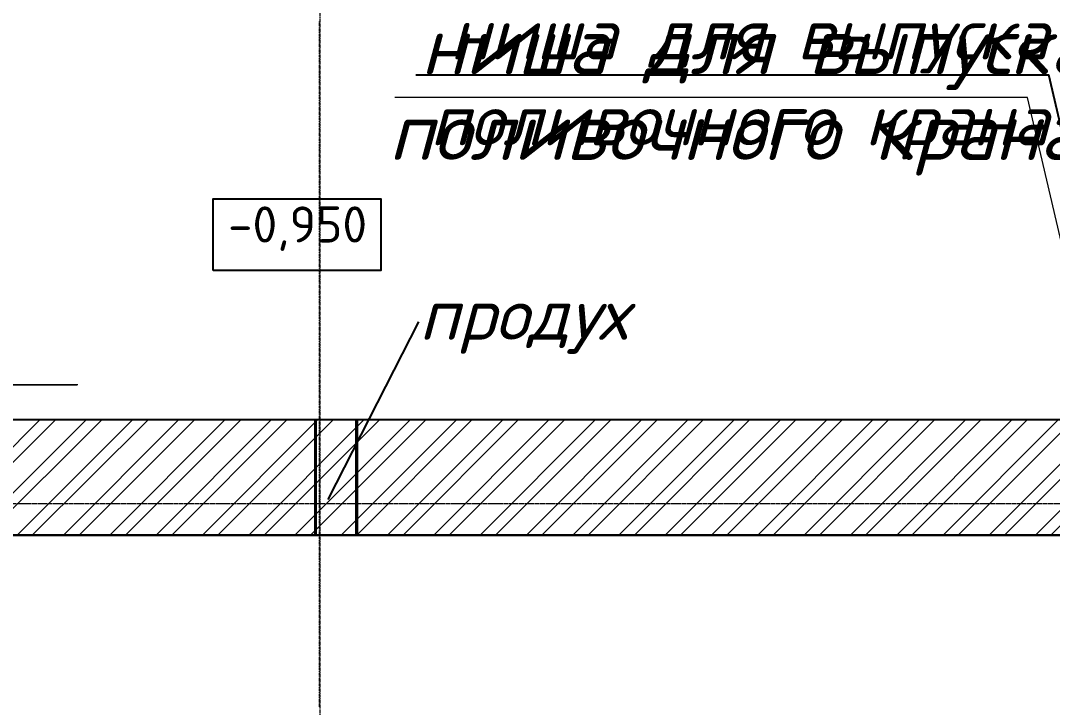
# Model space of a CAD drawing. Header units: millimetres. Extents: x -10178924 to 11692288, y -947381 to 58396.
# Drawn here: x 769906 to 774910, y -814029 to -810699 of the extents above; entities that cross this region are included whole.
import ezdxf

# ---------------------------------------------------------------- set-up
doc = ezdxf.new("R2010")
doc.units = ezdxf.units.MM
doc.linetypes.add('осевая', pattern=[50.8, 31.75, -6.35, 6.35, -6.35])
for name, color, linetype, true_color in [('PDF _Отметки', 7, 'Continuous', 0x7f9fff), ('PDF _Размеры осевые', 7, 'Continuous', 0x5d6970), ('PDF _штриховка', 7, 'Continuous', 0x95834a)]:
    doc.layers.add(name, color=color, linetype=linetype, true_color=true_color)
for name, color, linetype in [('PDF _перегородки нов.', 7, 'Continuous'), ('PDF _Стены.1', 7, 'Continuous'), ('PDF _Текст 0.09', 7, 'Continuous')]:
    doc.layers.add(name, color=color, linetype=linetype)
doc.layers.add('PDF _Стены внутренние', color=7, linetype='Continuous', lineweight=9, true_color=0x7f7f7f)
for name, color, linetype, lineweight in [('PDF _Текст', 7, 'Continuous', 5), ('перегородки нов.', 112, 'Continuous', 30), ('Размеры осевые', 153, 'Continuous', 9), ('Стены внутренние', 7, 'Continuous', 18), ('Стены.1', 7, 'Continuous', 25), ('Текст 0.09', 250, 'Continuous', 5), ('ШТРИХОВКА', 252, 'Continuous', 15)]:
    doc.layers.add(name, color=color, linetype=linetype, lineweight=lineweight)
doc.styles.add('PDF ISOCPEUR', font='isocpeur.ttf')
doc.styles.add('PDF ISOCPEUR Italic', font='isocpeui.ttf')
doc.styles.add('НТПИ_ТИ', font='isocpeui.ttf', dxfattribs={"height": 250})

# ---------------------------------------------------------------- blocks, each defined once
blk = doc.blocks.new('A$C5282721b')
at = {"layer": 'ШТРИХОВКА', "ltscale": 100, "true_color": 0x000000, "transparency": 33554687}
h = blk.add_hatch(dxfattribs=at)
h.set_pattern_fill('ANSI31', color=18, scale=50)
h.set_pattern_definition([(45, (-79853.19, 25128.16), (-112.2532, 112.2532), [])])
h.paths.add_polyline_path([(5440.998, -31868.119), (-7386.275, -31868.119), (-7386.275, -48296.478), (61378.75, -48296.478), (61378.75, -31842.839), (41035.118, -31842.839), (41035.118, -31656.036), (40796.248, -31656.036), (40796.248, -31842.839), (40629.962, -31842.839), (40629.962, -31942.839), (40605.14, -34348.621), (40629.93, -32405.355), (39128.581, -32429.908), (40629.962, -32402.839), (40629.675, -32155.326), (39132.149, -32179.816), (39135.64, -31968.17), (38886.085, -31968.17), (38879.867, -32433.975), (40623.548, -32405.459), (40553.111, -38427.181), (40243.01, -38425.516), (40241.748, -38827.97), (43340.219, -38835.027), (43340.219, -38442.147), (40953.116, -38429.329), (41029.994, -32402.839), (54378.974, -32402.839), (54378.974, -35923.465), (54778.974, -35923.465), (54778.974, -32402.839), (60818.75, -32402.839), (60818.75, -41309.464), (60472.291, -41309.464), (60472.291, -41709.464), (60818.75, -41709.464), (60818.75, -47736.478), (44025.201, -47736.478), (44013.125, -46167.929), (43613.137, -46171.008), (43625.189, -47736.478), (27189.462, -47736.478), (27189.462, -44565.139), (26789.462, -44565.139), (26789.462, -47736.478), (10401.743, -47736.478), (10394.408, -46134.647), (9994.404, -46134.678), (10001.739, -47736.478), (-6826.275, -47736.478), (-6826.275, -41729.869), (-6530.734, -41731.097), (-6529.072, -41331.1), (-6826.275, -41329.865), (-6826.275, -32428.119), (-762.705, -32428.119), (-770.891, -36004.088), (-370.903, -36005.35), (-362.703, -32428.119), (5640.998, -32428.119), (5640.998, -31868.119)])
h.paths.add_polyline_path([(3584.804, -41373.023), (3584.804, -41773.13), (9973.974, -41799.679), (9987.536, -44634.678), (10387.54, -44634.678), (10372.735, -41401.332)], flags=17)
h.paths.add_polyline_path([(2513.142, -41768.578), (2514.803, -41368.779), (-383.184, -41356.638), (-371.114, -37407.013), (-774.123, -37406.088), (-783.181, -41354.976), (-5508.242, -41335.314), (-5509.901, -41734.604)], flags=17)
at = {"layer": 'перегородки нов.', "color": 18, "ltscale": 100, "true_color": 0x000000, "transparency": 33554687}
for p, q in [((48978.974, -32402.839), (48978.974, -31842.839)), ((49178.974, -32402.839), (49178.974, -31842.839))]:
    blk.add_line(p, q, dxfattribs=at)
at = {"layer": 'Размеры осевые', "color": 251, "linetype": 'осевая', "ltscale": 0.5, "transparency": 33554687}
for p, q in [((49000, -40100), (49000, -25800)), ((-9750, -32250), (62308.109, -32250)), ((-9718.727, -32250), (61848.609, -32250)), ((-9718.727, -32250), (61848.609, -32250))]:
    blk.add_line(p, q, dxfattribs=at)
at = {"layer": 'Стены внутренние', "color": 18, "true_color": 0x000000, "transparency": 33554687, "flags": 128}
blk.add_lwpolyline([(41035.118, -31672.839), (41035.118, -31672.839), (47824.23, -31672.839)], dxfattribs=at)
at = {"layer": 'Стены.1', "color": 18, "linetype": 'Continuous', "true_color": 0x000000, "transparency": 33554687, "flags": 128}
for points in [[(40629.962, -31842.839), (54568.725, -31842.839)], [(41029.994, -32402.839), (54378.974, -32402.839)]]:
    blk.add_lwpolyline(points, dxfattribs=at)
at = {"layer": 'Текст 0.09', "color": 7, "linetype": 'ByBlock', "lineweight": -2, "ltscale": 100, "transparency": 33554687}
blk.add_line((52534.146, -30171.932), (52533.786, -30171.932), dxfattribs=at)
blk.add_line((52534.146, -30171.932), (52533.786, -30171.932), dxfattribs=at)
at = {"layer": 'Текст 0.09', "linetype": 'ByBlock', "lineweight": -2, "ltscale": 100, "transparency": 33554687}
blk.add_line((49478.444, -31368.787), (49478.804, -31368.787), dxfattribs=at)
blk.add_line((49478.444, -31368.787), (49478.804, -31368.787), dxfattribs=at)
at = {"layer": 'Текст 0.09', "color": 7, "linetype": 'ByBlock', "lineweight": -2, "ltscale": 100, "transparency": 33554687}
for points in [[(49463.241, -30171.932), (52533.786, -30171.932)], [(49463.241, -30171.932), (52533.786, -30171.932)], [(52973.585, -32054.527), (52534.146, -30171.932)], [(52973.585, -32054.527), (52534.146, -30171.932)]]:
    blk.add_lwpolyline(points, dxfattribs=at)
at = {"layer": 'Текст 0.09', "linetype": 'ByBlock', "lineweight": -2, "ltscale": 100, "transparency": 33554687}
blk.add_lwpolyline([(49039.045, -32231.067), (49478.444, -31368.787)], dxfattribs=at)
blk.add_lwpolyline([(49039.045, -32231.067), (49478.444, -31368.787)], dxfattribs=at)
at = {"layer": 'Текст 0.09', "ltscale": 100, "transparency": 33554687}
blk.add_solid([(49039.072, -32231.08), (49038.964, -32231.227), (49039.019, -32231.053)], dxfattribs=at)
blk.add_solid([(49039.072, -32231.08), (49038.964, -32231.227), (49039.019, -32231.053)], dxfattribs=at)
at = {"layer": 'Текст 0.09', "color": 7, "ltscale": 100, "transparency": 33554687, "char_height": 250, "style": 'НТПИ_ТИ'}
for s, insert, attachment_point in [('ниша для выпуска\\Pполивочного крана', (52533.696, -29846.932), 3), ('ниша для выпуска\\Pполивочного крана', (52533.696, -29846.932), 3), ('продух', (49478.894, -31206.287), 1), ('продух', (49478.894, -31206.287), 1)]:
    blk.add_mtext(s, dxfattribs=dict(at, insert=insert, attachment_point=attachment_point))

msp = doc.modelspace()

# ---------------------------------------------------------------- linework, layer by layer
at = {"layer": 'PDF _Отметки', "lineweight": 25}
msp.add_lwpolyline([(770839, -811909.9), (770839, -811562.8), (771651.8, -811562.8), (771651.8, -811909.9)], close=True, dxfattribs=at)
at = {"layer": 'PDF _перегородки нов.', "lineweight": 30}
for points in [[(771334.3, -813192.6), (771334.3, -812633.8)], [(771533.3, -813192.6), (771533.3, -812633.8)]]:
    msp.add_lwpolyline(points, dxfattribs=at)
at = {"layer": 'PDF _Размеры осевые', "lineweight": 9}
for points in [[(771355.5, -810707.6), (771355.5, -810703.4)], [(771355.5, -810724.6), (771355.5, -810711.9)], [(771355.5, -810733), (771355.5, -810728.8)], [(771355.5, -810750), (771355.5, -810737.3)], [(771355.5, -810758.4), (771355.5, -810754.2)], [(771355.5, -810775.4), (771355.5, -810762.7)], [(771355.5, -810783.8), (771355.5, -810779.6)], [(771355.5, -810800.8), (771355.5, -810788.1)], [(771355.5, -810809.2), (771355.5, -810805)], [(771355.5, -810826.2), (771355.5, -810813.5)], [(771355.5, -810834.6), (771355.5, -810830.4)], [(771355.5, -810851.6), (771355.5, -810838.9)], [(771355.5, -810860), (771355.5, -810855.8)], [(771355.5, -810877), (771355.5, -810864.3)], [(771355.5, -810885.4), (771355.5, -810881.2)], [(771355.5, -810902.4), (771355.5, -810889.7)], [(771355.5, -810910.8), (771355.5, -810906.6)], [(771355.5, -810927.8), (771355.5, -810915.1)], [(771355.5, -810936.2), (771355.5, -810932)], [(771355.5, -810953.2), (771355.5, -810940.5)], [(771355.5, -810961.6), (771355.5, -810957.4)], [(771355.5, -810978.6), (771355.5, -810965.9)], [(771355.5, -810987), (771355.5, -810982.8)], [(771355.5, -811004), (771355.5, -810991.3)], [(771355.5, -811012.4), (771355.5, -811008.2)], [(771355.5, -811029.4), (771355.5, -811016.7)], [(771355.5, -811037.8), (771355.5, -811033.6)], [(771355.5, -811054.8), (771355.5, -811042.1)], [(771355.5, -811063.2), (771355.5, -811059)], [(771355.5, -811080.2), (771355.5, -811067.5)], [(771355.5, -811088.6), (771355.5, -811084.4)], [(771355.5, -811105.6), (771355.5, -811092.9)], [(771355.5, -811114), (771355.5, -811109.8)], [(771355.5, -811131), (771355.5, -811118.3)], [(771355.5, -811139.4), (771355.5, -811135.2)], [(771355.5, -811156.4), (771355.5, -811143.7)], [(771355.5, -811164.8), (771355.5, -811160.6)], [(771355.5, -811181.8), (771355.5, -811169.1)], [(771355.5, -811190.2), (771355.5, -811186)], [(771355.5, -811207.2), (771355.5, -811194.5)], [(771355.5, -811215.6), (771355.5, -811211.4)], [(771355.5, -811232.6), (771355.5, -811219.9)], [(771355.5, -811241), (771355.5, -811236.8)], [(771355.5, -811258), (771355.5, -811245.3)], [(771355.5, -811266.4), (771355.5, -811262.2)], [(771355.5, -811283.4), (771355.5, -811270.7)], [(771355.5, -811291.8), (771355.5, -811287.6)], [(771355.5, -811308.8), (771355.5, -811296.1)], [(771355.5, -811317.2), (771355.5, -811313)], [(771355.5, -811334.2), (771355.5, -811321.5)], [(771355.5, -811342.6), (771355.5, -811338.4)], [(771355.5, -811359.6), (771355.5, -811346.9)], [(771355.5, -811368), (771355.5, -811363.8)], [(771355.5, -811385), (771355.5, -811372.3)], [(771355.5, -811393.4), (771355.5, -811389.2)], [(771355.5, -811410.4), (771355.5, -811397.7)], [(771355.5, -811418.8), (771355.5, -811414.6)], [(771355.5, -811435.8), (771355.5, -811423.1)], [(771355.5, -811444.2), (771355.5, -811440)], [(771355.5, -811461.2), (771355.5, -811448.5)], [(771355.5, -811469.6), (771355.5, -811465.4)], [(771355.5, -811486.6), (771355.5, -811473.9)], [(771355.5, -811495), (771355.5, -811490.8)], [(771355.5, -811512), (771355.5, -811499.3)], [(771355.5, -811520.4), (771355.5, -811516.2)], [(771355.5, -811537.4), (771355.5, -811524.7)], [(771355.5, -811545.8), (771355.5, -811541.6)], [(771355.5, -811562.8), (771355.5, -811550.1)], [(771355.5, -811571.2), (771355.5, -811567)], [(771355.5, -811588.2), (771355.5, -811575.5)], [(771355.5, -811596.6), (771355.5, -811592.4)], [(771355.5, -811613.6), (771355.5, -811600.9)], [(771355.5, -811622), (771355.5, -811617.8)], [(771355.5, -811639), (771355.5, -811626.3)], [(771355.5, -811647.4), (771355.5, -811643.2)], [(771355.5, -811664.4), (771355.5, -811651.7)], [(771355.5, -811672.8), (771355.5, -811668.6)], [(771355.5, -811689.8), (771355.5, -811677.1)], [(771355.5, -811698.2), (771355.5, -811694)], [(771355.5, -811715.2), (771355.5, -811702.5)], [(771355.5, -811723.6), (771355.5, -811719.4)], [(771355.5, -811740.6), (771355.5, -811727.9)], [(771355.5, -811749), (771355.5, -811744.8)], [(771355.5, -811766), (771355.5, -811753.3)], [(771355.5, -811774.4), (771355.5, -811770.2)], [(771355.5, -811791.4), (771355.5, -811778.7)], [(771355.5, -811799.8), (771355.5, -811795.6)], [(771355.5, -811816.8), (771355.5, -811804.1)], [(771355.5, -811825.2), (771355.5, -811821)], [(771355.5, -811842.2), (771355.5, -811829.5)], [(771355.5, -811850.6), (771355.5, -811846.4)], [(771355.5, -811867.6), (771355.5, -811854.9)], [(771355.5, -811876), (771355.5, -811871.8)], [(771355.5, -811893), (771355.5, -811880.3)], [(771355.5, -811901.4), (771355.5, -811897.2)], [(771355.5, -811918.4), (771355.5, -811905.7)], [(771355.5, -811926.8), (771355.5, -811922.6)], [(771355.5, -811943.8), (771355.5, -811931.1)], [(771355.5, -811952.2), (771355.5, -811948)], [(771355.5, -811969.2), (771355.5, -811956.5)], [(771355.5, -811977.6), (771355.5, -811973.4)], [(771355.5, -811994.6), (771355.5, -811981.9)], [(771355.5, -812003), (771355.5, -811998.8)], [(771355.5, -812020), (771355.5, -812007.3)], [(771355.5, -812028.4), (771355.5, -812024.2)], [(771355.5, -812045.4), (771355.5, -812032.7)], [(771355.5, -812053.8), (771355.5, -812049.6)], [(771355.5, -812070.8), (771355.5, -812058.1)], [(771355.5, -812079.2), (771355.5, -812075)], [(771355.5, -812096.2), (771355.5, -812083.5)], [(771355.5, -812104.6), (771355.5, -812100.4)], [(771355.5, -812121.6), (771355.5, -812108.9)], [(771355.5, -812130), (771355.5, -812125.8)], [(771355.5, -812147), (771355.5, -812134.3)], [(771355.5, -812155.4), (771355.5, -812151.2)], [(771355.5, -812172.4), (771355.5, -812159.7)], [(771355.5, -812180.8), (771355.5, -812176.6)], [(771355.5, -812197.8), (771355.5, -812185.1)], [(771355.5, -812206.2), (771355.5, -812202)], [(771355.5, -812223.2), (771355.5, -812210.5)], [(771355.5, -812231.6), (771355.5, -812227.4)], [(771355.5, -812248.6), (771355.5, -812235.9)], [(771355.5, -812257), (771355.5, -812252.8)], [(771355.5, -812274), (771355.5, -812261.3)], [(771355.5, -812282.4), (771355.5, -812278.2)], [(771355.5, -812299.4), (771355.5, -812286.7)], [(771355.5, -812307.8), (771355.5, -812303.6)], [(771355.5, -812324.8), (771355.5, -812312.1)], [(771355.5, -812333.2), (771355.5, -812329)], [(771355.5, -812350.2), (771355.5, -812337.5)], [(771355.5, -812358.6), (771355.5, -812354.4)], [(771355.5, -812375.6), (771355.5, -812362.9)], [(771355.5, -812384), (771355.5, -812379.8)], [(771355.5, -812401), (771355.5, -812388.3)], [(771355.5, -812409.4), (771355.5, -812405.2)], [(771355.5, -812426.4), (771355.5, -812413.7)], [(771355.5, -812434.8), (771355.5, -812430.6)], [(771355.5, -812451.8), (771355.5, -812439.1)], [(771355.5, -812460.2), (771355.5, -812456)], [(771355.5, -812477.2), (771355.5, -812464.5)], [(771355.5, -812485.6), (771355.5, -812481.4)], [(771355.5, -812502.6), (771355.5, -812489.9)], [(771355.5, -812511), (771355.5, -812506.8)], [(771355.5, -812528), (771355.5, -812515.3)], [(771355.5, -812536.4), (771355.5, -812532.2)], [(771355.5, -812553.4), (771355.5, -812540.7)], [(771355.5, -812561.8), (771355.5, -812557.6)], [(771355.5, -812578.8), (771355.5, -812566.1)], [(771355.5, -812587.2), (771355.5, -812583)], [(771355.5, -812604.2), (771355.5, -812591.5)], [(771355.5, -812612.6), (771355.5, -812608.4)], [(771355.5, -812629.6), (771355.5, -812616.9)], [(771355.5, -812638), (771355.5, -812633.8)], [(771355.5, -812655), (771355.5, -812642.3)], [(771355.5, -812663.4), (771355.5, -812659.2)], [(771355.5, -812680.4), (771355.5, -812667.7)], [(771355.5, -812688.8), (771355.5, -812684.6)], [(771355.5, -812705.8), (771355.5, -812693.1)], [(771355.5, -812714.2), (771355.5, -812710)], [(771355.5, -812731.2), (771355.5, -812718.5)], [(771355.5, -812739.6), (771355.5, -812735.4)], [(771355.5, -812756.6), (771355.5, -812743.9)], [(771355.5, -812765), (771355.5, -812760.8)], [(771355.5, -812782), (771355.5, -812769.3)], [(771355.5, -812790.4), (771355.5, -812786.2)], [(771355.5, -812807.4), (771355.5, -812794.7)], [(771355.5, -812815.8), (771355.5, -812811.6)], [(771355.5, -812832.8), (771355.5, -812820.1)], [(771355.5, -812841.2), (771355.5, -812837)], [(771355.5, -812858.2), (771355.5, -812845.5)], [(771355.5, -812866.6), (771355.5, -812862.4)], [(771355.5, -812883.6), (771355.5, -812870.9)], [(771355.5, -812892), (771355.5, -812887.8)], [(771355.5, -812909), (771355.5, -812896.3)], [(771355.5, -812917.4), (771355.5, -812913.2)], [(771355.5, -812934.4), (771355.5, -812921.7)], [(771355.5, -812942.8), (771355.5, -812938.6)], [(771355.5, -812959.8), (771355.5, -812947.1)], [(771355.5, -812968.2), (771355.5, -812964)], [(771355.5, -812985.2), (771355.5, -812972.5)], [(771355.5, -812993.6), (771355.5, -812989.4)], [(769907.7, -813040.2), (769907.7, -813040.2)], [(769911.9, -813040.2), (769928.9, -813040.2)], [(769933.1, -813040.2), (769933.1, -813040.2)], [(769937.3, -813040.2), (769954.3, -813040.2)], [(769958.5, -813040.2), (769958.5, -813040.2)], [(769962.7, -813040.2), (769979.7, -813040.2)], [(769983.9, -813040.2), (769983.9, -813040.2)], [(769988.1, -813040.2), (770005.1, -813040.2)], [(770009.3, -813040.2), (770009.3, -813040.2)], [(770013.5, -813040.2), (770030.5, -813040.2)], [(770034.7, -813040.2), (770034.7, -813040.2)], [(770038.9, -813040.2), (770055.9, -813040.2)], [(770060.1, -813040.2), (770060.1, -813040.2)], [(770064.3, -813040.2), (770081.3, -813040.2)], [(770085.5, -813040.2), (770085.5, -813040.2)], [(770089.7, -813040.2), (770106.7, -813040.2)], [(770110.9, -813040.2), (770110.9, -813040.2)], [(770115.1, -813040.2), (770132.1, -813040.2)], [(770136.3, -813040.2), (770136.3, -813040.2)], [(770140.5, -813040.2), (770157.5, -813040.2)], [(770161.7, -813040.2), (770161.7, -813040.2)], [(770165.9, -813040.2), (770182.9, -813040.2)], [(770187.1, -813040.2), (770187.1, -813040.2)], [(770191.3, -813040.2), (770208.3, -813040.2)], [(770212.5, -813040.2), (770212.5, -813040.2)], [(770216.7, -813040.2), (770233.7, -813040.2)], [(770237.9, -813040.2), (770237.9, -813040.2)], [(770242.1, -813040.2), (770259.1, -813040.2)], [(770263.3, -813040.2), (770263.3, -813040.2)], [(770267.5, -813040.2), (770284.5, -813040.2)], [(770288.7, -813040.2), (770288.7, -813040.2)], [(770292.9, -813040.2), (770309.9, -813040.2)], [(770314.1, -813040.2), (770314.1, -813040.2)], [(770318.3, -813040.2), (770335.3, -813040.2)], [(770339.5, -813040.2), (770339.5, -813040.2)], [(770343.7, -813040.2), (770360.7, -813040.2)], [(770364.9, -813040.2), (770364.9, -813040.2)], [(770369.1, -813040.2), (770386.1, -813040.2)], [(770390.3, -813040.2), (770390.3, -813040.2)], [(770394.5, -813040.2), (770411.5, -813040.2)], [(770415.7, -813040.2), (770415.7, -813040.2)], [(770419.9, -813040.2), (770436.9, -813040.2)], [(770441.1, -813040.2), (770441.1, -813040.2)], [(770445.3, -813040.2), (770462.3, -813040.2)], [(770466.5, -813040.2), (770466.5, -813040.2)], [(770470.7, -813040.2), (770487.7, -813040.2)], [(770491.9, -813040.2), (770491.9, -813040.2)], [(770496.1, -813040.2), (770513.1, -813040.2)], [(770517.3, -813040.2), (770517.3, -813040.2)], [(770521.5, -813040.2), (770538.5, -813040.2)], [(770542.7, -813040.2), (770542.7, -813040.2)], [(770546.9, -813040.2), (770563.9, -813040.2)], [(770568.1, -813040.2), (770568.1, -813040.2)], [(770572.3, -813040.2), (770589.3, -813040.2)], [(770593.5, -813040.2), (770593.5, -813040.2)], [(770597.7, -813040.2), (770614.7, -813040.2)], [(770618.9, -813040.2), (770618.9, -813040.2)], [(770623.1, -813040.2), (770640.1, -813040.2)], [(770644.3, -813040.2), (770644.3, -813040.2)], [(770648.5, -813040.2), (770665.5, -813040.2)], [(770669.7, -813040.2), (770669.7, -813040.2)], [(770673.9, -813040.2), (770690.9, -813040.2)], [(770695.1, -813040.2), (770695.1, -813040.2)], [(770699.3, -813040.2), (770716.3, -813040.2)], [(770720.5, -813040.2), (770720.5, -813040.2)], [(770724.7, -813040.2), (770741.7, -813040.2)], [(770745.9, -813040.2), (770745.9, -813040.2)], [(770750.1, -813040.2), (770767.1, -813040.2)], [(770771.3, -813040.2), (770771.3, -813040.2)], [(770775.5, -813040.2), (770792.5, -813040.2)], [(770796.7, -813040.2), (770796.7, -813040.2)], [(770800.9, -813040.2), (770817.9, -813040.2)], [(770822.1, -813040.2), (770822.1, -813040.2)], [(770826.3, -813040.2), (770843.3, -813040.2)], [(770847.5, -813040.2), (770847.5, -813040.2)], [(770851.7, -813040.2), (770868.7, -813040.2)], [(770872.9, -813040.2), (770872.9, -813040.2)], [(770877.1, -813040.2), (770894.1, -813040.2)], [(770898.3, -813040.2), (770898.3, -813040.2)], [(770902.5, -813040.2), (770919.5, -813040.2)], [(770923.7, -813040.2), (770923.7, -813040.2)], [(770927.9, -813040.2), (770944.9, -813040.2)], [(770949.1, -813040.2), (770949.1, -813040.2)], [(770953.3, -813040.2), (770970.3, -813040.2)], [(770974.5, -813040.2), (770974.5, -813040.2)], [(770978.7, -813040.2), (770995.7, -813040.2)], [(770999.9, -813040.2), (770999.9, -813040.2)], [(771004.1, -813040.2), (771021.1, -813040.2)], [(771025.3, -813040.2), (771025.3, -813040.2)], [(771029.5, -813040.2), (771046.5, -813040.2)], [(771050.7, -813040.2), (771050.7, -813040.2)], [(771054.9, -813040.2), (771071.9, -813040.2)], [(771076.1, -813040.2), (771076.1, -813040.2)], [(771080.3, -813040.2), (771097.3, -813040.2)], [(771101.5, -813040.2), (771101.5, -813040.2)], [(771105.7, -813040.2), (771122.7, -813040.2)], [(771126.9, -813040.2), (771126.9, -813040.2)], [(771131.1, -813040.2), (771148.1, -813040.2)], [(771152.3, -813040.2), (771152.3, -813040.2)], [(771156.5, -813040.2), (771173.5, -813040.2)], [(771177.7, -813040.2), (771177.7, -813040.2)], [(771181.9, -813040.2), (771198.9, -813040.2)], [(771203.1, -813040.2), (771203.1, -813040.2)], [(771207.3, -813040.2), (771224.3, -813040.2)], [(771228.5, -813040.2), (771228.5, -813040.2)], [(771232.7, -813040.2), (771249.7, -813040.2)], [(771253.9, -813040.2), (771253.9, -813040.2)], [(771258.1, -813040.2), (771275.1, -813040.2)], [(771279.3, -813040.2), (771279.3, -813040.2)], [(771283.5, -813040.2), (771300.5, -813040.2)], [(771304.7, -813040.2), (771304.7, -813040.2)], [(771308.9, -813040.2), (771325.9, -813040.2)], [(771330.1, -813040.2), (771330.1, -813040.2)], [(771334.3, -813040.2), (771351.3, -813040.2)], [(771355.5, -813010.6), (771355.5, -812997.9)], [(771355.5, -813019), (771355.5, -813014.8)], [(771355.5, -813036), (771355.5, -813023.3)], [(771355.5, -813040.2), (771355.5, -813040.2)], [(771355.5, -813044.4), (771355.5, -813040.2)], [(771359.7, -813040.2), (771376.7, -813040.2)], [(771380.9, -813040.2), (771380.9, -813040.2)], [(771385.1, -813040.2), (771402.1, -813040.2)], [(771406.3, -813040.2), (771406.3, -813040.2)], [(771410.5, -813040.2), (771427.5, -813040.2)], [(771431.7, -813040.2), (771431.7, -813040.2)], [(771435.9, -813040.2), (771452.9, -813040.2)], [(771457.1, -813040.2), (771457.1, -813040.2)], [(771461.3, -813040.2), (771478.3, -813040.2)], [(771482.5, -813040.2), (771482.5, -813040.2)], [(771486.7, -813040.2), (771503.7, -813040.2)], [(771507.9, -813040.2), (771507.9, -813040.2)], [(771512.1, -813040.2), (771529.1, -813040.2)], [(771533.3, -813040.2), (771533.3, -813040.2)], [(771537.5, -813040.2), (771554.5, -813040.2)], [(771558.7, -813040.2), (771558.7, -813040.2)], [(771562.9, -813040.2), (771579.9, -813040.2)], [(771584.1, -813040.2), (771584.1, -813040.2)], [(771588.3, -813040.2), (771605.3, -813040.2)], [(771609.5, -813040.2), (771609.5, -813040.2)], [(771613.7, -813040.2), (771630.7, -813040.2)], [(771634.9, -813040.2), (771634.9, -813040.2)], [(771639.1, -813040.2), (771656.1, -813040.2)], [(771660.3, -813040.2), (771660.3, -813040.2)], [(771664.5, -813040.2), (771681.5, -813040.2)], [(771685.7, -813040.2), (771685.7, -813040.2)], [(771689.9, -813040.2), (771706.9, -813040.2)], [(771711.1, -813040.2), (771711.1, -813040.2)], [(771715.3, -813040.2), (771732.3, -813040.2)], [(771736.5, -813040.2), (771736.5, -813040.2)], [(771740.7, -813040.2), (771757.7, -813040.2)], [(771761.9, -813040.2), (771761.9, -813040.2)], [(771766.1, -813040.2), (771783.1, -813040.2)], [(771787.3, -813040.2), (771787.3, -813040.2)], [(771791.5, -813040.2), (771808.5, -813040.2)], [(771812.7, -813040.2), (771812.7, -813040.2)], [(771816.9, -813040.2), (771833.9, -813040.2)], [(771838.1, -813040.2), (771838.1, -813040.2)], [(771842.3, -813040.2), (771859.3, -813040.2)], [(771863.5, -813040.2), (771863.5, -813040.2)], [(771867.7, -813040.2), (771884.7, -813040.2)], [(771888.9, -813040.2), (771888.9, -813040.2)], [(771893.1, -813040.2), (771910.1, -813040.2)], [(771914.3, -813040.2), (771914.3, -813040.2)], [(771918.5, -813040.2), (771935.5, -813040.2)], [(771939.7, -813040.2), (771939.7, -813040.2)], [(771943.9, -813040.2), (771960.9, -813040.2)], [(771965.1, -813040.2), (771965.1, -813040.2)], [(771969.3, -813040.2), (771986.3, -813040.2)], [(771990.5, -813040.2), (771990.5, -813040.2)], [(771994.7, -813040.2), (772011.7, -813040.2)], [(772015.9, -813040.2), (772015.9, -813040.2)], [(772020.1, -813040.2), (772037.1, -813040.2)], [(772041.3, -813040.2), (772041.3, -813040.2)], [(772045.5, -813040.2), (772062.5, -813040.2)], [(772066.7, -813040.2), (772066.7, -813040.2)], [(772070.9, -813040.2), (772087.9, -813040.2)], [(772092.1, -813040.2), (772092.1, -813040.2)], [(772096.3, -813040.2), (772113.3, -813040.2)], [(772117.5, -813040.2), (772117.5, -813040.2)], [(772121.7, -813040.2), (772138.7, -813040.2)], [(772142.9, -813040.2), (772142.9, -813040.2)], [(772147.1, -813040.2), (772164.1, -813040.2)], [(772168.3, -813040.2), (772168.3, -813040.2)], [(772172.5, -813040.2), (772189.5, -813040.2)], [(772193.7, -813040.2), (772193.7, -813040.2)], [(772197.9, -813040.2), (772214.9, -813040.2)], [(772219.1, -813040.2), (772219.1, -813040.2)], [(772223.3, -813040.2), (772240.3, -813040.2)], [(772244.5, -813040.2), (772244.5, -813040.2)], [(772248.7, -813040.2), (772265.7, -813040.2)], [(772269.9, -813040.2), (772269.9, -813040.2)], [(772274.1, -813040.2), (772291.1, -813040.2)], [(772295.3, -813040.2), (772295.3, -813040.2)], [(772299.5, -813040.2), (772316.5, -813040.2)], [(772320.7, -813040.2), (772320.7, -813040.2)], [(772324.9, -813040.2), (772341.9, -813040.2)], [(772346.1, -813040.2), (772346.1, -813040.2)], [(772350.3, -813040.2), (772367.3, -813040.2)], [(772371.5, -813040.2), (772371.5, -813040.2)], [(772375.7, -813040.2), (772392.7, -813040.2)], [(772396.9, -813040.2), (772396.9, -813040.2)], [(772401.1, -813040.2), (772418.1, -813040.2)], [(772422.3, -813040.2), (772422.3, -813040.2)], [(772426.5, -813040.2), (772443.5, -813040.2)], [(772447.7, -813040.2), (772447.7, -813040.2)], [(772451.9, -813040.2), (772468.9, -813040.2)], [(772473.1, -813040.2), (772473.1, -813040.2)], [(772477.3, -813040.2), (772494.3, -813040.2)], [(772498.5, -813040.2), (772498.5, -813040.2)], [(772502.7, -813040.2), (772519.7, -813040.2)], [(772523.9, -813040.2), (772523.9, -813040.2)], [(772528.1, -813040.2), (772545.1, -813040.2)], [(772549.3, -813040.2), (772549.3, -813040.2)], [(772553.5, -813040.2), (772570.5, -813040.2)], [(772574.7, -813040.2), (772574.7, -813040.2)], [(772578.9, -813040.2), (772595.9, -813040.2)], [(772600.1, -813040.2), (772600.1, -813040.2)], [(772604.3, -813040.2), (772621.3, -813040.2)], [(772625.5, -813040.2), (772625.5, -813040.2)], [(772629.7, -813040.2), (772646.7, -813040.2)], [(772650.9, -813040.2), (772650.9, -813040.2)], [(772655.1, -813040.2), (772672.1, -813040.2)], [(772676.3, -813040.2), (772676.3, -813040.2)], [(772680.5, -813040.2), (772697.5, -813040.2)], [(772701.7, -813040.2), (772701.7, -813040.2)], [(772705.9, -813040.2), (772722.9, -813040.2)], [(772727.1, -813040.2), (772727.1, -813040.2)], [(772731.3, -813040.2), (772748.3, -813040.2)], [(772752.5, -813040.2), (772752.5, -813040.2)], [(772756.7, -813040.2), (772773.7, -813040.2)], [(772777.9, -813040.2), (772777.9, -813040.2)], [(772782.1, -813040.2), (772799.1, -813040.2)], [(772803.3, -813040.2), (772803.3, -813040.2)], [(772807.5, -813040.2), (772824.5, -813040.2)], [(772828.7, -813040.2), (772828.7, -813040.2)], [(772832.9, -813040.2), (772849.9, -813040.2)], [(772854.1, -813040.2), (772854.1, -813040.2)], [(772858.3, -813040.2), (772875.3, -813040.2)], [(772879.5, -813040.2), (772879.5, -813040.2)], [(772883.7, -813040.2), (772900.7, -813040.2)], [(772904.9, -813040.2), (772904.9, -813040.2)], [(772909.1, -813040.2), (772926.1, -813040.2)], [(772930.3, -813040.2), (772930.3, -813040.2)], [(772934.5, -813040.2), (772951.5, -813040.2)], [(772955.7, -813040.2), (772955.7, -813040.2)], [(772959.9, -813040.2), (772976.9, -813040.2)], [(772981.1, -813040.2), (772981.1, -813040.2)], [(772985.3, -813040.2), (773002.3, -813040.2)], [(773006.5, -813040.2), (773006.5, -813040.2)], [(773010.7, -813040.2), (773027.7, -813040.2)], [(773031.9, -813040.2), (773031.9, -813040.2)], [(773036.1, -813040.2), (773053.1, -813040.2)], [(773057.3, -813040.2), (773057.3, -813040.2)], [(773061.5, -813040.2), (773078.5, -813040.2)], [(773082.7, -813040.2), (773082.7, -813040.2)], [(773086.9, -813040.2), (773103.9, -813040.2)], [(773108.1, -813040.2), (773108.1, -813040.2)], [(773112.3, -813040.2), (773129.3, -813040.2)], [(773133.5, -813040.2), (773133.5, -813040.2)], [(773137.7, -813040.2), (773154.7, -813040.2)], [(773158.9, -813040.2), (773158.9, -813040.2)], [(773163.1, -813040.2), (773180.1, -813040.2)], [(773184.3, -813040.2), (773184.3, -813040.2)], [(773188.5, -813040.2), (773205.5, -813040.2)], [(773209.7, -813040.2), (773209.7, -813040.2)], [(773213.9, -813040.2), (773230.9, -813040.2)], [(773235.1, -813040.2), (773235.1, -813040.2)], [(773239.3, -813040.2), (773256.3, -813040.2)], [(773260.5, -813040.2), (773260.5, -813040.2)], [(773264.7, -813040.2), (773281.7, -813040.2)], [(773285.9, -813040.2), (773285.9, -813040.2)], [(773290.1, -813040.2), (773307.1, -813040.2)], [(773311.3, -813040.2), (773311.3, -813040.2)], [(773315.5, -813040.2), (773332.5, -813040.2)], [(773336.7, -813040.2), (773336.7, -813040.2)], [(773340.9, -813040.2), (773357.9, -813040.2)], [(773362.1, -813040.2), (773362.1, -813040.2)], [(773366.3, -813040.2), (773383.3, -813040.2)], [(773387.5, -813040.2), (773387.5, -813040.2)], [(773391.7, -813040.2), (773408.7, -813040.2)], [(773412.9, -813040.2), (773412.9, -813040.2)], [(773417.1, -813040.2), (773434.1, -813040.2)], [(773438.3, -813040.2), (773438.3, -813040.2)], [(773442.5, -813040.2), (773459.5, -813040.2)], [(773463.7, -813040.2), (773463.7, -813040.2)], [(773467.9, -813040.2), (773484.9, -813040.2)], [(773489.1, -813040.2), (773489.1, -813040.2)], [(773493.3, -813040.2), (773510.3, -813040.2)], [(773514.5, -813040.2), (773514.5, -813040.2)], [(773518.7, -813040.2), (773535.7, -813040.2)], [(773539.9, -813040.2), (773539.9, -813040.2)], [(773544.1, -813040.2), (773561.1, -813040.2)], [(773565.3, -813040.2), (773565.3, -813040.2)], [(773569.5, -813040.2), (773586.5, -813040.2)], [(773590.7, -813040.2), (773590.7, -813040.2)], [(773594.9, -813040.2), (773611.9, -813040.2)], [(773616.1, -813040.2), (773616.1, -813040.2)], [(773620.3, -813040.2), (773637.3, -813040.2)], [(773641.5, -813040.2), (773641.5, -813040.2)], [(773645.7, -813040.2), (773662.7, -813040.2)], [(773666.9, -813040.2), (773666.9, -813040.2)], [(773671.1, -813040.2), (773688.1, -813040.2)], [(773692.3, -813040.2), (773692.3, -813040.2)], [(773696.6, -813040.2), (773713.5, -813040.2)], [(773717.7, -813040.2), (773717.7, -813040.2)], [(773722, -813040.2), (773738.9, -813040.2)], [(773743.1, -813040.2), (773743.1, -813040.2)], [(773747.3, -813040.2), (773764.3, -813040.2)], [(773768.5, -813040.2), (773768.5, -813040.2)], [(773772.7, -813040.2), (773789.7, -813040.2)], [(773793.9, -813040.2), (773793.9, -813040.2)], [(773798.1, -813040.2), (773815.1, -813040.2)], [(773819.3, -813040.2), (773819.3, -813040.2)], [(773823.6, -813040.2), (773840.5, -813040.2)], [(773844.7, -813040.2), (773844.7, -813040.2)], [(773849, -813040.2), (773865.9, -813040.2)], [(773870.1, -813040.2), (773870.1, -813040.2)], [(773874.3, -813040.2), (773891.3, -813040.2)], [(773895.5, -813040.2), (773895.5, -813040.2)], [(773899.8, -813040.2), (773916.7, -813040.2)], [(773920.9, -813040.2), (773920.9, -813040.2)], [(773925.2, -813040.2), (773942.1, -813040.2)], [(773946.3, -813040.2), (773946.3, -813040.2)], [(773950.6, -813040.2), (773967.5, -813040.2)], [(773971.7, -813040.2), (773971.7, -813040.2)], [(773976, -813040.2), (773992.9, -813040.2)], [(773997.1, -813040.2), (773997.1, -813040.2)], [(774001.3, -813040.2), (774018.3, -813040.2)], [(774022.5, -813040.2), (774022.5, -813040.2)], [(774026.8, -813040.2), (774043.7, -813040.2)], [(774047.9, -813040.2), (774047.9, -813040.2)], [(774052.2, -813040.2), (774069.1, -813040.2)], [(774073.3, -813040.2), (774073.3, -813040.2)], [(774077.6, -813040.2), (774094.5, -813040.2)], [(774098.7, -813040.2), (774098.7, -813040.2)], [(774103, -813040.2), (774119.9, -813040.2)], [(774124.1, -813040.2), (774124.1, -813040.2)], [(774128.4, -813040.2), (774145.3, -813040.2)], [(774149.5, -813040.2), (774149.5, -813040.2)], [(774153.8, -813040.2), (774170.7, -813040.2)], [(774174.9, -813040.2), (774174.9, -813040.2)], [(774179.2, -813040.2), (774196.1, -813040.2)], [(774200.3, -813040.2), (774200.3, -813040.2)], [(774204.6, -813040.2), (774221.5, -813040.2)], [(774225.7, -813040.2), (774225.7, -813040.2)], [(774230, -813040.2), (774246.9, -813040.2)], [(774251.1, -813040.2), (774251.1, -813040.2)], [(774255.4, -813040.2), (774272.3, -813040.2)], [(774276.5, -813040.2), (774276.5, -813040.2)], [(774280.8, -813040.2), (774297.7, -813040.2)], [(774301.9, -813040.2), (774301.9, -813040.2)], [(774306.2, -813040.2), (774323.1, -813040.2)], [(774327.3, -813040.2), (774327.3, -813040.2)], [(774331.6, -813040.2), (774348.5, -813040.2)], [(774352.7, -813040.2), (774352.7, -813040.2)], [(774357, -813040.2), (774373.9, -813040.2)], [(774378.1, -813040.2), (774378.1, -813040.2)], [(774382.4, -813040.2), (774399.3, -813040.2)], [(774403.5, -813040.2), (774403.5, -813040.2)], [(774407.8, -813040.2), (774424.7, -813040.2)], [(774428.9, -813040.2), (774428.9, -813040.2)], [(774433.2, -813040.2), (774450.1, -813040.2)], [(774454.3, -813040.2), (774454.3, -813040.2)], [(774458.6, -813040.2), (774475.5, -813040.2)], [(774479.7, -813040.2), (774479.7, -813040.2)], [(774484, -813040.2), (774500.9, -813040.2)], [(774505.1, -813040.2), (774505.1, -813040.2)], [(774509.4, -813040.2), (774526.3, -813040.2)], [(774530.5, -813040.2), (774530.5, -813040.2)], [(774534.8, -813040.2), (774551.7, -813040.2)], [(774555.9, -813040.2), (774555.9, -813040.2)], [(774560.2, -813040.2), (774577.1, -813040.2)], [(774581.3, -813040.2), (774581.3, -813040.2)], [(774585.6, -813040.2), (774602.5, -813040.2)], [(774606.7, -813040.2), (774606.7, -813040.2)], [(774611, -813040.2), (774627.9, -813040.2)], [(774632.1, -813040.2), (774632.1, -813040.2)], [(774636.4, -813040.2), (774653.3, -813040.2)], [(774657.5, -813040.2), (774657.5, -813040.2)], [(774661.8, -813040.2), (774678.7, -813040.2)], [(774682.9, -813040.2), (774682.9, -813040.2)], [(774687.2, -813040.2), (774704.1, -813040.2)], [(774708.3, -813040.2), (774708.3, -813040.2)], [(774712.6, -813040.2), (774729.5, -813040.2)], [(774733.7, -813040.2), (774733.7, -813040.2)], [(774738, -813040.2), (774754.9, -813040.2)], [(774759.1, -813040.2), (774759.1, -813040.2)], [(774763.4, -813040.2), (774780.3, -813040.2)], [(774784.5, -813040.2), (774784.5, -813040.2)], [(774788.8, -813040.2), (774805.7, -813040.2)], [(774809.9, -813040.2), (774809.9, -813040.2)], [(774814.2, -813040.2), (774831.1, -813040.2)], [(774835.3, -813040.2), (774835.3, -813040.2)], [(774839.6, -813040.2), (774856.5, -813040.2)], [(774860.7, -813040.2), (774860.7, -813040.2)], [(774865, -813040.2), (774881.9, -813040.2)], [(774886.1, -813040.2), (774886.1, -813040.2)], [(774890.4, -813040.2), (774907.3, -813040.2)], [(771355.5, -813061.4), (771355.5, -813048.7)], [(771355.5, -813069.8), (771355.5, -813065.6)], [(771355.5, -813086.8), (771355.5, -813074.1)], [(771355.5, -813095.2), (771355.5, -813091)], [(771355.5, -813112.2), (771355.5, -813099.5)], [(771355.5, -813120.6), (771355.5, -813116.4)], [(771355.5, -813137.6), (771355.5, -813124.9)], [(771355.5, -813146), (771355.5, -813141.8)], [(771355.5, -813163), (771355.5, -813150.3)], [(771355.5, -813171.4), (771355.5, -813167.2)], [(771355.5, -813188.4), (771355.5, -813175.7)], [(771355.5, -813196.8), (771355.5, -813192.6)], [(771355.5, -813213.8), (771355.5, -813201.1)], [(771355.5, -813222.2), (771355.5, -813218)], [(771355.5, -813239.2), (771355.5, -813226.5)], [(771355.5, -813247.6), (771355.5, -813243.4)], [(771355.5, -813264.6), (771355.5, -813251.9)], [(771355.5, -813273), (771355.5, -813268.8)], [(771355.5, -813290), (771355.5, -813277.3)], [(771355.5, -813298.4), (771355.5, -813294.2)], [(771355.5, -813315.4), (771355.5, -813302.7)], [(771355.5, -813323.8), (771355.5, -813319.6)], [(771355.5, -813340.8), (771355.5, -813328.1)], [(771355.5, -813349.2), (771355.5, -813345)], [(771355.5, -813366.2), (771355.5, -813353.5)], [(771355.5, -813374.6), (771355.5, -813370.4)], [(771355.5, -813391.6), (771355.5, -813378.9)], [(771355.5, -813400), (771355.5, -813395.8)], [(771355.5, -813417), (771355.5, -813404.3)], [(771355.5, -813425.4), (771355.5, -813421.2)], [(771355.5, -813442.4), (771355.5, -813429.7)], [(771355.5, -813450.8), (771355.5, -813446.6)], [(771355.5, -813467.8), (771355.5, -813455.1)], [(771355.5, -813476.2), (771355.5, -813472)], [(771355.5, -813493.2), (771355.5, -813480.5)], [(771355.5, -813501.6), (771355.5, -813497.4)], [(771355.5, -813518.6), (771355.5, -813505.9)], [(771355.5, -813527), (771355.5, -813522.8)], [(771355.5, -813544), (771355.5, -813531.3)], [(771355.5, -813552.4), (771355.5, -813548.2)], [(771355.5, -813569.4), (771355.5, -813556.7)], [(771355.5, -813577.8), (771355.5, -813573.6)], [(771355.5, -813594.8), (771355.5, -813582.1)], [(771355.5, -813603.2), (771355.5, -813599)], [(771355.5, -813620.2), (771355.5, -813607.5)], [(771355.5, -813628.6), (771355.5, -813624.4)], [(771355.5, -813645.6), (771355.5, -813632.9)], [(771355.5, -813654), (771355.5, -813649.8)], [(771355.5, -813671), (771355.5, -813658.3)], [(771355.5, -813679.4), (771355.5, -813675.2)], [(771355.5, -813696.4), (771355.5, -813683.7)], [(771355.5, -813704.8), (771355.5, -813700.6)], [(771355.5, -813721.8), (771355.5, -813709.1)], [(771355.5, -813730.2), (771355.5, -813726)], [(771355.5, -813747.2), (771355.5, -813734.5)], [(771355.5, -813755.6), (771355.5, -813751.4)], [(771355.5, -813772.6), (771355.5, -813759.9)], [(771355.5, -813781), (771355.5, -813776.8)], [(771355.5, -813798), (771355.5, -813785.3)], [(771355.5, -813806.4), (771355.5, -813802.2)], [(771355.5, -813823.4), (771355.5, -813810.7)], [(771355.5, -813831.8), (771355.5, -813827.6)], [(771355.5, -813848.8), (771355.5, -813836.1)], [(771355.5, -813857.2), (771355.5, -813853)], [(771355.5, -813874.2), (771355.5, -813861.5)], [(771355.5, -813882.6), (771355.5, -813878.4)], [(771355.5, -813899.6), (771355.5, -813886.9)], [(771355.5, -813908), (771355.5, -813903.8)], [(771355.5, -813925), (771355.5, -813912.3)], [(771355.5, -813933.4), (771355.5, -813929.2)], [(771355.5, -813950.4), (771355.5, -813937.7)], [(771355.5, -813958.8), (771355.5, -813954.6)], [(771355.5, -813975.8), (771355.5, -813963.1)], [(771355.5, -813984.2), (771355.5, -813980)], [(771355.5, -814001.2), (771355.5, -813988.5)], [(771355.5, -814009.6), (771355.5, -814005.4)], [(771355.5, -814026.6), (771355.5, -814013.9)]]:
    msp.add_lwpolyline(points, dxfattribs=at)
at = {"layer": 'PDF _Стены внутренние', "color": 7, "lineweight": 9}
msp.add_lwpolyline([(763392.5, -812464.5), (770178.3, -812464.5)], dxfattribs=at)
at = {"layer": 'PDF _Стены.1', "lineweight": 25}
for points in [[(762986.1, -812633.8), (776921.8, -812633.8)], [(763384.1, -813192.6), (776735.6, -813192.6)]]:
    msp.add_lwpolyline(points, dxfattribs=at)
at = {"layer": 'PDF _Текст 0.09', "lineweight": 5}
msp.add_lwpolyline([(775229, -812951.3), (774788.8, -811071.8), (771719.7, -811071.8)], dxfattribs=at)
at = {"layer": 'PDF _штриховка', "color": 251, "lineweight": 5, "true_color": 0x636466}
for points in [[(769514, -813192.6), (770077, -812633.8)], [(769738.4, -813192.6), (770301.4, -812633.8)], [(769962.7, -813192.6), (770525.7, -812633.8)], [(770191.3, -813192.6), (770750.1, -812633.8)], [(770415.7, -813192.6), (770974.5, -812633.8)], [(770640.1, -813192.6), (771198.8, -812633.8)], [(770864.4, -813192.6), (771423.2, -812633.8)], [(771088.8, -813192.6), (771647.6, -812633.8)], [(771313.2, -813192.6), (771871.9, -812633.8)], [(771537.5, -813192.6), (772096.3, -812633.8)], [(771761.9, -813192.6), (772320.7, -812633.8)], [(771986.3, -813192.6), (772545, -812633.8)], [(772210.6, -813192.6), (772769.4, -812633.8)], [(772435, -813192.6), (772993.8, -812633.8)], [(772659.4, -813192.6), (773218.2, -812633.8)], [(772883.7, -813192.6), (773442.5, -812633.8)], [(773108.1, -813192.6), (773666.9, -812633.8)], [(773332.5, -813192.6), (773891.3, -812633.8)], [(773556.8, -813192.6), (774115.6, -812633.8)], [(773781.2, -813192.6), (774340, -812633.8)], [(774005.6, -813192.6), (774564.4, -812633.8)], [(774230, -813192.6), (774788.7, -812633.8)], [(774454.3, -813192.6), (775013.1, -812633.8)], [(774678.7, -813192.6), (775237.5, -812633.8)], [(774903.1, -813192.6), (775461.8, -812633.8)]]:
    msp.add_lwpolyline(points, dxfattribs=at)

# ---------------------------------------------------------------- block references
msp.add_blockref('A$C5282721b', (722358.6, -780790.4))

# ---------------------------------------------------------------- texts
at = {"layer": 'PDF _Текст', "char_height": 279.266, "attachment_point": 4, "style": 'PDF ISOCPEUR Italic'}
for s, insert in [('ниша для выпуска', (771846.6, -810858)), ('поливочного крана', (771689.9, -811272.9))]:
    msp.add_mtext(s, dxfattribs=dict(at, insert=insert))
at = {"layer": 'PDF _Текст', "color": 161, "true_color": 0x7f9fff, "insert": (770911, -811707.8), "char_height": 175, "attachment_point": 4, "style": 'PDF ISOCPEUR'}
msp.add_mtext('-0,950', dxfattribs=at)

doc.saveas('drawing.dxf')
